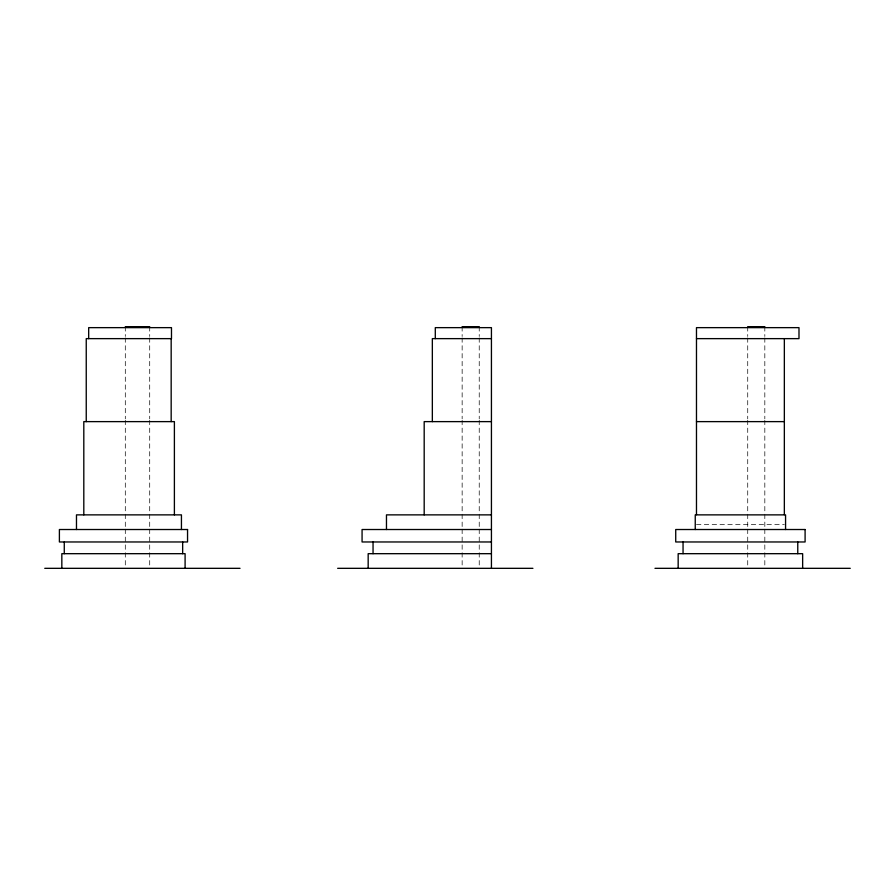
<?xml version="1.0" encoding="UTF-8"?>
<svg xmlns="http://www.w3.org/2000/svg" width="895" height="895" viewBox="0 0 895 895"><rect width="100%" height="100%" fill="white"/><g stroke="black" fill="none" stroke-linecap="round" stroke-linejoin="round"><path stroke-width="0.67" stroke-dasharray="4.47 3.36" d="M696.478 524.392L784.344 524.392M764.822 326.675L764.822 336.453M764.822 337.851L764.822 418.86M764.822 420.258L764.822 527.815M764.822 529.213L764.822 566.927M747.728 326.675L747.728 336.453M747.728 337.851L747.728 418.86M747.728 420.258L747.728 527.815M747.728 529.213L747.728 566.927M479.228 326.675L479.228 336.453M479.228 337.851L479.228 418.86M479.228 420.258L479.228 527.815M479.228 529.213L479.228 566.927M462.144 326.675L462.144 336.453M462.144 337.851L462.144 418.86M462.144 420.258L462.144 527.815M462.144 529.213L462.144 566.927M149.711 326.675L149.711 336.453M149.711 337.851L149.711 418.86M149.711 420.258L149.711 527.815M149.711 529.213L149.711 566.927M125.3 326.675L125.3 336.453M125.3 337.851L125.3 418.86M125.3 420.258L125.3 527.815M125.3 529.213L125.3 566.927"/><path stroke-width="1.34" d="M125.3 326.675L149.711 326.675M462.144 326.675L479.228 326.675M747.728 326.675L764.822 326.675M491.433 338.634L432.341 338.634L432.341 421.623M696.478 338.634L798.989 338.634L798.989 327.648L696.478 327.648L696.478 514.67M491.433 421.623L424.185 421.623L424.185 514.871M696.478 421.623L784.344 421.623M491.433 514.871L386.472 514.871L386.472 529.516M491.433 529.516L362.072 529.516L362.072 541.967L491.433 541.967M491.433 553.681L368.169 553.681L368.169 568.325M44.75 568.325L240.028 568.325M337.661 568.325L532.928 568.325M654.972 568.325L850.25 568.325M802.647 568.325L802.647 553.681L678.164 553.681L678.164 568.325M797.769 541.967L797.769 553.681M785.564 529.516L785.564 514.871L695.247 514.871L695.247 529.516M784.344 338.634L784.344 514.67M683.053 541.967L683.053 553.681M491.433 568.325L491.433 327.648L435.294 327.648L435.294 338.634M373.047 541.967L373.047 553.681M185.097 568.325L185.097 553.681L61.833 553.681L61.833 568.325M182.658 541.967L182.658 553.681M181.439 529.516L181.439 514.871L76.478 514.871L76.478 529.516M174.391 514.871L174.391 421.623L83.806 421.623L83.806 514.871M171.169 338.634L171.169 421.623M88.683 338.634L88.683 327.648L171.482 327.648L171.482 338.634L86.244 338.634L86.244 421.623M64.272 541.967L64.272 553.681M187.547 529.516L59.394 529.516L59.394 541.967L187.547 541.967L187.547 529.516M805.097 529.516L675.725 529.516L675.725 541.967L805.097 541.967L805.097 529.516"/></g></svg>
